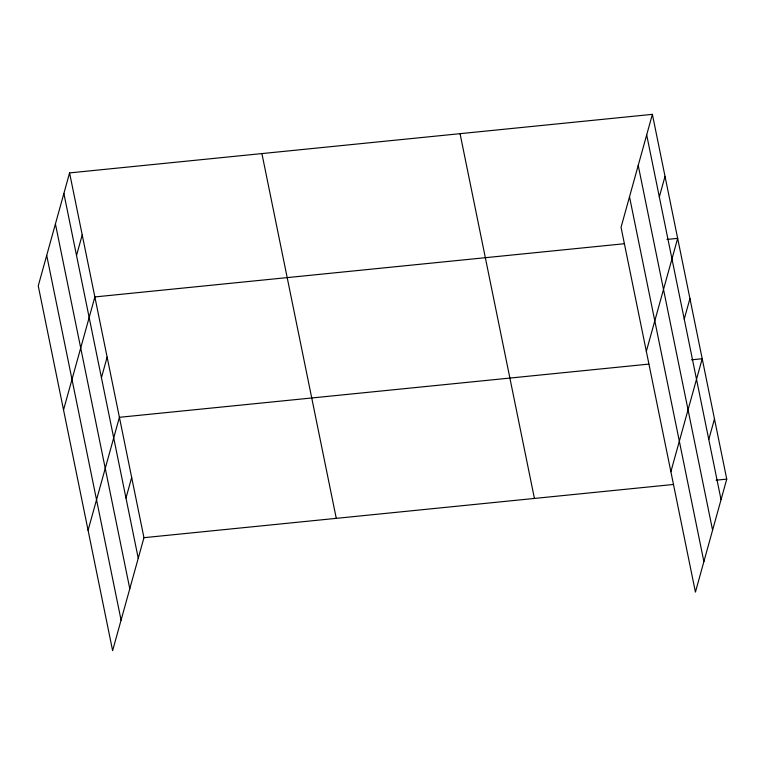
<?xml version="1.0" encoding="UTF-8"?>
<svg xmlns="http://www.w3.org/2000/svg" width="765" height="765" viewBox="0 0 765 765"><rect width="100%" height="100%" fill="white"/><g stroke="black" fill="none" stroke-linecap="round" stroke-linejoin="round"><path stroke-width="1.15" d="M69.577 172.909L38.25 285.88L112.618 650.652L143.954 537.68L69.577 172.909L652.382 114.348L726.75 479.12L695.423 592.091L621.046 227.32L652.382 114.348M76.519 255.481L82.218 234.922M63.533 409.906L94.87 296.935L624.24 243.739M101.439 377.68L107.138 357.121M88.08 530.279L119.407 417.308L648.787 364.111M125.976 498.053L131.676 477.494M659.325 196.911L665.024 176.352M646.339 351.336L677.666 238.364L666.984 239.445M684.235 319.11L689.934 298.551M670.876 471.709L702.213 358.737L691.522 359.818M708.782 439.483L714.481 418.933M143.954 537.68L673.324 484.484M716.069 480.191L726.75 479.12M646.683 134.898L721.051 499.669M638.22 165.393L712.588 530.164M629.509 196.815L703.877 561.587M460.052 133.674L534.429 498.445M261.907 153.583L336.275 518.354M63.877 193.469L138.245 558.24M55.424 223.963L129.792 588.734M46.703 255.386L121.08 620.157"/></g></svg>
